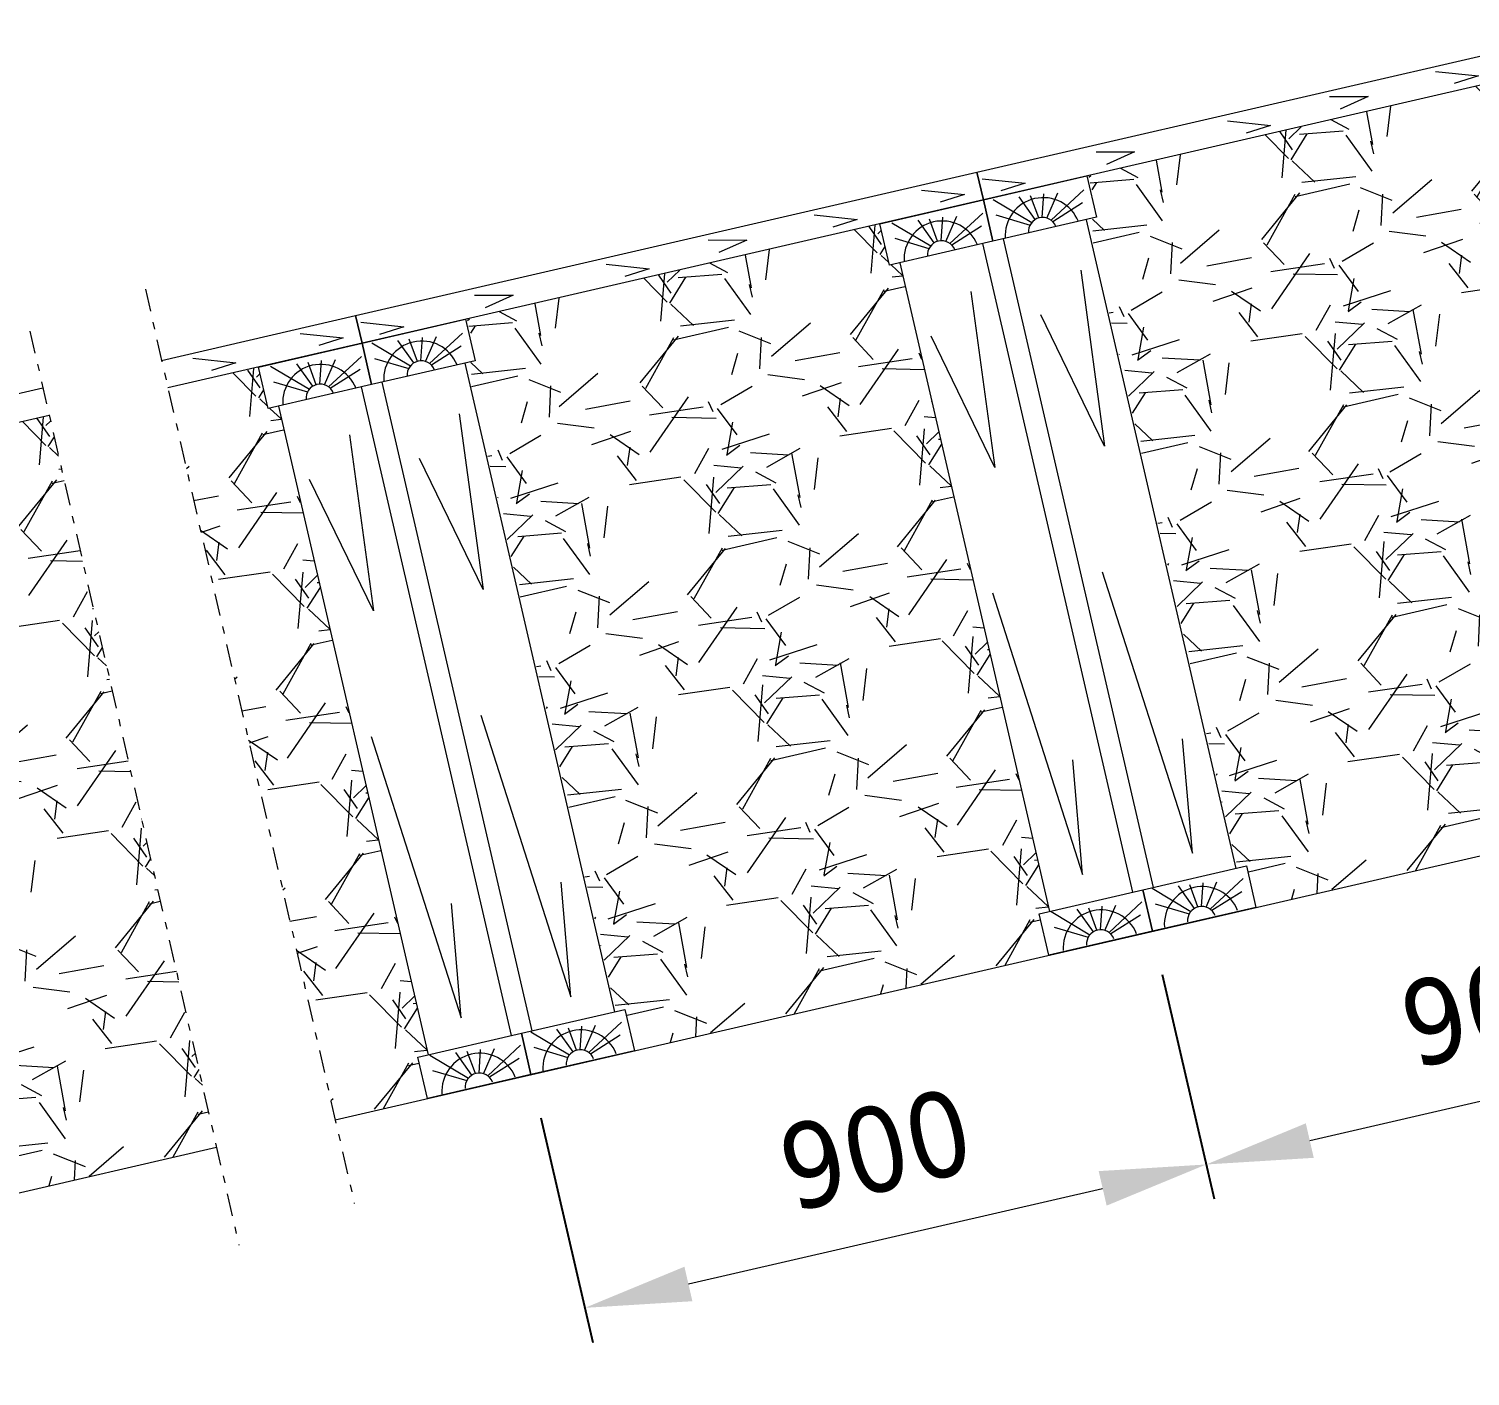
# Model space of a CAD drawing. Header units: millimetres. Extents: x 1757 to 4342, y -1901 to 53.
# Drawn here: x 3779.98 to 3800.32, y -514.56 to -495.54 of the extents above; entities that cross this region are included whole.
import ezdxf

# ---------------------------------------------------------------- set-up
doc = ezdxf.new("R2010")
doc.units = ezdxf.units.MM
doc.header["$LTSCALE"] = 0.1
doc.linetypes.add('штрихпунктирная2', pattern=[12.7, 6.35, -3.175, 0, -3.175])
doc.styles.add('стиль', font='TAHOMA.TTF')
doc.dimstyles.new('Копия DIN', dxfattribs={"dimtxt": 2, "dimasz": 2.5, "dimexe": 0.5, "dimexo": 0.625, "dimtad": 0, "dimdec": 0, "dimlfac": 100, "dimzin": 4, "dimdsep": 46, "dimtxsty": 'стиль', "dimcen": 2.5, "dimclre": 256, "dimclrt": 256, "dimadec": 0, "dimazin": 2, "dimtfac": 1, "dimtdec": 0, "dimtmove": 0, "dimatfit": 3, "dimfxl": 1.25, "dimtvp": 1, "dimtolj": 1, "dimtzin": 0, "dimlwd": 0, "dimarcsym": 0})

# ---------------------------------------------------------------- blocks, each defined once
blk = doc.blocks.new('*D405')
at = {"linetype": 'ByBlock', "lineweight": -2}
for p, q in [((3804.744404351215, -506.8657651309022), (3805.476478872508, -510.0367282580612)), ((3795.975073768148, -508.8903246199966), (3796.707148289442, -512.061287747156))]:
    blk.add_line(p, q, dxfattribs=at)
at = {"color": 0, "linetype": 'ByBlock', "lineweight": 0}
blk.add_line((3798.056227859447, -511.2366761332477), (3803.902448248159, -509.8869698071845), dxfattribs=at)
at = {"color": 0, "lineweight": 0}
for points in [[(3803.846210484573, -509.6433772909883), (3803.958686011745, -510.1305623233808), (3805.364003345337, -509.5495432256687)], [(3797.999990095861, -510.9930836170514), (3798.112465623033, -511.4802686494439), (3796.59467276227, -511.5741027147635)]]:
    blk.add_solid(points, dxfattribs=at)
at = {"layer": 'Defpoints', "color": 0, "lineweight": 0}
for p in [(3804.60380994225, -506.2567838404113), (3795.834479359184, -508.2813433295057), (3805.364003345337, -509.5495432256687)]:
    blk.add_point(p, dxfattribs=at)
at = {"lineweight": 0, "insert": (3800.698338079942, -509.344678362761), "char_height": 1.2, "attachment_point": 5, "rotation": 13.000000000000274, "style": 'стиль'}
blk.add_mtext('\\A1;900', dxfattribs=at)
blk = doc.blocks.new('223')
at = {"color": 7, "lineweight": 15}
for points in [[(3696.820343833757, -1073.215251530896), (3696.820984077176, -1073.615251530896), (3687.820984077176, -1073.615251530896), (3687.820632248237, -1073.215251530896), (3696.820343833757, -1073.215251530896)], [(3687.870451148361, -1073.322821691869), (3688.446153862564, -1073.520907086582), (3688.087514424971, -1073.54921320907)], [(3689.52205326575, -1073.313386317707), (3690.050576532691, -1073.4360117042), (3689.625866959328, -1073.520907086582)], [(3691.428500036754, -1073.303950943544), (3692.004202750957, -1073.502036338258), (3691.645563313365, -1073.530342460745)], [(3692.910218324802, -1073.29452706192), (3693.438741591743, -1073.417152448414), (3693.01403201838, -1073.502047830796)], [(3694.44665705773, -1073.285091687758), (3695.022359771932, -1073.483177082471), (3694.66372033434, -1073.511483204959)], [(3696.002911849634, -1073.285091687758), (3696.578614563836, -1073.483177082471), (3696.219975126244, -1073.511483204959)]]:
    blk.add_lwpolyline(points, dxfattribs=at)
blk = doc.blocks.new('*D402')
at = {"linetype": 'ByBlock', "lineweight": -2}
for p, q in [((3826.607603982076, -501.8162463849882), (3828.756116674037, -511.1224772758131)), ((3752.128420852812, -519.0131220654713), (3754.276494867881, -528.3174528379169))]:
    blk.add_line(p, q, dxfattribs=at)
at = {"color": 0, "linetype": 'ByBlock', "lineweight": 0}
blk.add_line((3827.182086049687, -510.9727188249362), (3755.625574437887, -527.4928412240083), dxfattribs=at)
at = {"color": 0, "lineweight": 15}
for points in [[(3827.125848286102, -510.72912630874), (3827.238323813273, -511.2163113411327), (3828.643641146866, -510.6352922434204)], [(3755.569336674301, -527.2492487078121), (3755.681812201472, -527.7364337402048), (3754.164019340709, -527.8302678055242)]]:
    blk.add_solid(points, dxfattribs=at)
at = {"layer": 'Defpoints', "color": 0, "lineweight": 15}
for p in [(3826.467009573111, -501.2072650944973), (3751.987826443848, -518.4041407749804), (3754.164019340709, -527.8302678055242)]:
    blk.add_point(p, dxfattribs=at)
at = {"lineweight": 0, "insert": (3791.122830269926, -518.0156354170174), "char_height": 1.2, "attachment_point": 5, "rotation": 13.000000000000274, "style": 'стиль'}
blk.add_mtext('\\A1;15000', dxfattribs=at)
blk = doc.blocks.new('*D408')
at = {"linetype": 'ByBlock', "lineweight": -2}
for p, q in [((3795.975073768148, -508.8903246199968), (3796.707148289442, -512.0612877471553)), ((3787.205743185081, -510.9148841090914), (3787.937817706375, -514.0858472362502))]:
    blk.add_line(p, q, dxfattribs=at)
at = {"color": 0, "linetype": 'ByBlock', "lineweight": 0}
blk.add_line((3789.28689727638, -513.2612356223418), (3795.133117665092, -511.9115292962787), dxfattribs=at)
at = {"color": 0, "lineweight": 0}
for points in [[(3795.076879901505, -511.6679367800824), (3795.189355428678, -512.1551218124749), (3796.59467276227, -511.5741027147628)], [(3789.230659512794, -513.0176431061456), (3789.343135039966, -513.5048281385381), (3787.825342179202, -513.5986622038577)]]:
    blk.add_solid(points, dxfattribs=at)
at = {"layer": 'Defpoints', "color": 0, "lineweight": 0}
for p in [(3795.834479359184, -508.2813433295059), (3787.065148776117, -510.3059028186005), (3796.59467276227, -511.5741027147628)]:
    blk.add_point(p, dxfattribs=at)
at = {"lineweight": 0, "insert": (3791.929007496875, -511.3692378518551), "char_height": 1.2, "attachment_point": 5, "rotation": 13.000000000000274, "style": 'стиль'}
blk.add_mtext('\\A1;900', dxfattribs=at)

msp = doc.modelspace()

# ---------------------------------------------------------------- hatches: boundary and pattern name
at = {"lineweight": 0}
h = msp.add_hatch(dxfattribs=at)
h.set_pattern_fill('GRAVEL', scale=0.12, angle=13, style=0)
h.set_pattern_definition([(241.0128, (12.70539047411785, -265.8227715759433), (-17.58819494249036, -32.21416363058341), [0.4100652, -40.5966]), (197.9697, (12.5066663593102, -266.1814681449174), (34.95297116549519, 11.19768207267192), [0.7036859999999999, -69.6648]), (145.5104, (11.83730698536601, -266.3985654312039), (37.24094428247516, -25.81220829623099), [0.4961783999999999, -49.12164]), (280.2737000000001, (10.85046650536424, -267.40843923789), (-10.74314479849951, 60.08322787251495), [0.640806, -63.43968]), (305.8337, (10.96475437665413, -268.0389705370941), (-23.07725638678619, 32.21031595157609), [0.6283608, -62.20776]), (10.27370000000003, (11.33261842784304, -268.5483956639213), (-60.08322787251495, -10.7431447984995), [0.6408059999999993, -63.43967999999995]), (50.6942, (11.96314972704704, -268.4341077926315), (-31.75196181481455, -38.61223930807346), [0.8474327999999999, -83.89572000000001]), (85.2553, (12.49996267937058, -267.7783850208616), (5.704879012209489, 70.13694330911872), [0.800064, -79.20636]), (134.4296, (12.56614037255804, -266.981062966404), (-32.67249587382036, 33.12318611124353), [0.6429756, -63.6546]), (188.2364, (12.11603643078161, -266.5219061635606), (33.35429824975815, 4.572300939786578), [0.7340555999999997, -35.96867999999998]), (235.3974, (11.38955222471714, -266.627064759685), (-28.09641142421381, -40.89644704212396), [0.9492936, -93.98016]), (151.8141, (13.79750417139167, -266.7593437319609), (-24.90304501330312, 13.01969969616186), [0.324006, -32.07671999999999]), (184.4692, (13.51191821783959, -266.6063042000295), (39.97968559453464, 2.973672089783056), [0.6164183999999997, -61.02551999999999]), (238, (12.89737270193746, -266.6543379640336), (0.6856503462908407, -2.969877933153356), [0.4310508, -3.879468]), (216.1986, (12.6072030072778, -266.3459479260925), (13.47814222086082, 9.368051587626155), [0.2321292, -22.98071999999999]), (304.8014, (12.41988093466443, -266.4830398817713), (-5.02683580692459, 8.223994317254894), [0.3282791999999999, -16.08576]), (43.96380000000001, (12.60724121432713, -266.7526018449722), (7.538327769717316, 7.996714812762255), [0.5331839999999998, -17.23955999999999]), (174.5651, (12.99101463471925, -266.3824650267544), (6.625412419377722, -1.598573287552151), [0.3855444, -9.253079999999999]), (29.38950000000002, (10.69735055933461, -266.8807173536826), (27.64186779806208, 15.76613325918954), [0.5401056000000001, -53.47056]), (83.3462, (11.16794761142182, -266.6156627174905), (-4.337338442745307, -35.41122894575053), [0.4531188, -44.85863999999999]), (306.1986, (12.85388447199148, -265.7884890352613), (-9.368051587626155, 13.47814222086083), [0.4642559999999997, -22.74863999999998]), (356.6105, (13.12806838334882, -266.163133180488), (-31.75576412274719, 2.053109420490301), [0.5401055999999997, -53.47055999999998]), (352.444, (11.12245406379134, -268.7220429273111), (-16.22071818296562, 2.511494384145234), [0.520842, -25.52124]), (307.7751, (11.6387739058041, -268.7905315945766), (-22.39152062980837, 29.2404182836118), [0.4364063999999998, -43.20431999999997]), (79.80140000000002, (13.56923408520606, -268.7515124845903), (2.511520330436808, 16.22075750093006), [0.4642559999999999, -22.74864]), (30.354, (13.65143576874425, -268.2945902417267), (-35.86584241260537, -20.79296297022307), [0.5109395999999999, -50.58287999999999]), (82.44400000000002, (12.11399290604822, -269.0874813832739), (-2.511494384145243, -16.22071818296562), [0.2604216, -25.78176]), (114.3098999999999, (13.39104128775807, -268.7926515334086), (-5.712459769435964, 11.19383435435863), [0.155418, -15.3864]), (178.9638, (13.32705994750131, -268.6510140436718), (9.595295760355823, -0.912920931238967), [0.6283607999999994, -11.93885999999999]), (199.0090000000001, (12.69880141532622, -268.6396502085265), (29.01310656745176, 9.826371047746605), [0.5823204, -57.64968]), (316.6901, (12.66894978755454, -267.0198910411441), (-4.341181280596862, 5.254103135894768), [0.4395888, -10.550136]), (6.157199999999976, (12.98881828178855, -267.3214245709488), (51.85928792457701, 5.716282134958152), [0.7674683999999999, -75.97919999999999]), (73.94540000000002, (13.75185779556432, -267.2391082662627), (-7.079947942851582, -23.53170701369902), [0.3138096, -31.06728]), (103, (13.83864322021009, -266.9375365294088), (-3.655530771105497, 2.284229143825296), [0.1828799999999998, -2.865119999999997]), (133.2564, (12.61883429176805, -268.5642668260754), (16.67904792711359, -18.04655177516438), [0.4234403999999999, -41.92068]), (61.01279999999999, (12.3286645971084, -268.2558767881344), (17.58819494249036, 32.21416363058342), [0.8201316, -40.18656]), (13, (12.72611282672415, -267.5384836501861), (2.284229143825296, 3.655530771105497), [0.79248, -2.25552]), (338.3048000000001, (13.49828161566529, -267.3602144386397), (-34.4983042691495, 13.93266542230372), [0.4819319999999997, -47.71115999999996]), (267.0546, (13.9460745833635, -267.5383690290383), (-0.2272777458141597, -12.56520069209301), [0.4437948, -21.74604]), (220.646, (13.92327049897449, -267.9815782556291), (-49.5711869233747, -42.72617913639834), [0.7225739999999999, -71.535]), (188.4261, (13.37501729740688, -268.4522517218147), (-39.29409583524728, -5.943597041274939), [0.7644347999999997, -75.67895999999998]), (188.4261, (13.37501729740688, -268.4522517218147), (-39.29409583524728, -5.943597041274939), [0.7644347999999997, -75.67895999999998])])
h.paths.add_polyline_path([(3794.935406332724, -497.615361447164), (3795.072317481289, -498.2083887840967), (3794.923146735669, -498.2428275643068), (3797.032548156685, -507.3796489286168), (3797.17022291764, -507.3478642055915), (3797.306403514439, -507.9377271751754), (3803.137487169127, -506.591515439516), (3803.002107204628, -506.005120389429), (3803.148737679458, -505.9712680769411), (3801.036376238139, -496.8216254561038), (3800.889011747387, -496.8556472295198), (3800.754259986823, -496.2719732296179)])
h = msp.add_hatch(dxfattribs=at)
h.set_pattern_fill('GRAVEL', scale=0.12, angle=13, style=0)
h.set_pattern_definition([(241.0128, (3.936059891050718, -267.847331065038), (-17.58819494249036, -32.21416363058341), [0.4100652, -40.5966]), (197.9697, (3.737335776243071, -268.2060276340122), (34.95297116549519, 11.19768207267192), [0.7036859999999999, -69.6648]), (145.5104, (3.067976402298882, -268.4231249202987), (37.24094428247516, -25.81220829623099), [0.4961783999999999, -49.12164]), (280.2737000000001, (2.081135922297108, -269.4329987269847), (-10.74314479849951, 60.08322787251495), [0.640806, -63.43968]), (305.8337, (2.195423793586997, -270.0635300261889), (-23.07725638678619, 32.21031595157609), [0.6283608, -62.20776]), (10.27370000000003, (2.563287844775914, -270.5729551530161), (-60.08322787251495, -10.7431447984995), [0.6408059999999993, -63.43967999999995]), (50.6942, (3.193819143979908, -270.4586672817263), (-31.75196181481455, -38.61223930807346), [0.8474327999999999, -83.89572000000001]), (85.2553, (3.730632096303452, -269.8029445099563), (5.704879012209489, 70.13694330911872), [0.800064, -79.20636]), (134.4296, (3.796809789490908, -269.0056224554988), (-32.67249587382036, 33.12318611124353), [0.6429756, -63.6546]), (188.2364, (3.346705847714475, -268.5464656526555), (33.35429824975815, 4.572300939786578), [0.7340555999999997, -35.96867999999998]), (235.3974, (2.620221641650005, -268.6516242487797), (-28.09641142421381, -40.89644704212396), [0.9492936, -93.98016]), (151.8141, (5.028173588324535, -268.7839032210557), (-24.90304501330312, 13.01969969616186), [0.324006, -32.07671999999999]), (184.4692, (4.742587634772462, -268.6308636891243), (39.97968559453464, 2.973672089783056), [0.6164183999999997, -61.02551999999999]), (238, (4.128042118870326, -268.6788974531283), (0.6856503462908407, -2.969877933153356), [0.4310508, -3.879468]), (216.1986, (3.837872424210673, -268.3705074151874), (13.47814222086082, 9.368051587626155), [0.2321292, -22.98071999999999]), (304.8014, (3.650550351597303, -268.507599370866), (-5.02683580692459, 8.223994317254894), [0.3282791999999999, -16.08576]), (43.96380000000001, (3.837910631260002, -268.777161334067), (7.538327769717316, 7.996714812762255), [0.5331839999999998, -17.23955999999999]), (174.5651, (4.221684051652119, -268.4070245158491), (6.625412419377722, -1.598573287552151), [0.3855444, -9.253079999999999]), (29.38950000000002, (1.928019976267478, -268.9052768427773), (27.64186779806208, 15.76613325918954), [0.5401056000000001, -53.47056]), (83.3462, (2.398617028354693, -268.6402222065852), (-4.337338442745307, -35.41122894575053), [0.4531188, -44.85863999999999]), (306.1986, (4.084553888924347, -267.8130485243561), (-9.368051587626155, 13.47814222086083), [0.4642559999999997, -22.74863999999998]), (356.6105, (4.358737800281688, -268.1876926695828), (-31.75576412274719, 2.053109420490301), [0.5401055999999997, -53.47055999999998]), (352.444, (2.353123480724207, -270.7466024164059), (-16.22071818296562, 2.511494384145234), [0.520842, -25.52124]), (307.7751, (2.86944332273697, -270.8150910836714), (-22.39152062980837, 29.2404182836118), [0.4364063999999998, -43.20431999999997]), (79.80140000000002, (4.799903502138932, -270.776071973685), (2.511520330436808, 16.22075750093006), [0.4642559999999999, -22.74864]), (30.354, (4.882105185677119, -270.3191497308214), (-35.86584241260537, -20.79296297022307), [0.5109395999999999, -50.58287999999999]), (82.44400000000002, (3.344662322981094, -271.1120408723687), (-2.511494384145243, -16.22071818296562), [0.2604216, -25.78176]), (114.3098999999999, (4.62171070469094, -270.8172110225034), (-5.712459769435964, 11.19383435435863), [0.155418, -15.3864]), (178.9638, (4.557729364434181, -270.6755735327666), (9.595295760355823, -0.912920931238967), [0.6283607999999994, -11.93885999999999]), (199.0090000000001, (3.929470832259085, -270.6642096976213), (29.01310656745176, 9.826371047746605), [0.5823204, -57.64968]), (316.6901, (3.899619204487408, -269.0444505302389), (-4.341181280596862, 5.254103135894768), [0.4395888, -10.550136]), (6.157199999999976, (4.219487698721423, -269.3459840600435), (51.85928792457701, 5.716282134958152), [0.7674683999999999, -75.97919999999999]), (73.94540000000002, (4.982527212497189, -269.2636677553575), (-7.079947942851582, -23.53170701369902), [0.3138096, -31.06728]), (103, (5.069312637142957, -268.9620960185036), (-3.655530771105497, 2.284229143825296), [0.1828799999999998, -2.865119999999997]), (133.2564, (3.849503708700922, -270.5888263151702), (16.67904792711359, -18.04655177516438), [0.4234403999999999, -41.92068]), (61.01279999999999, (3.559334014041269, -270.2804362772291), (17.58819494249036, 32.21416363058342), [0.8201316, -40.18656]), (13, (3.956782243657017, -269.5630431392808), (2.284229143825296, 3.655530771105497), [0.79248, -2.25552]), (338.3048000000001, (4.728951032598161, -269.3847739277344), (-34.4983042691495, 13.93266542230372), [0.4819319999999997, -47.71115999999996]), (267.0546, (5.176744000296367, -269.562928518133), (-0.2272777458141597, -12.56520069209301), [0.4437948, -21.74604]), (220.646, (5.153939915907358, -270.0061377447238), (-49.5711869233747, -42.72617913639834), [0.7225739999999999, -71.535]), (188.4261, (4.605686714339754, -270.4768112109094), (-39.29409583524728, -5.943597041274939), [0.7644347999999997, -75.67895999999998]), (188.4261, (4.605686714339754, -270.4768112109094), (-39.29409583524728, -5.943597041274939), [0.7644347999999997, -75.67895999999998])])
h.paths.add_polyline_path([(3786.166075749657, -499.6399209362588), (3786.302986898222, -500.2329482731915), (3786.153816152602, -500.2673870534016), (3788.263217573618, -509.4042084177114), (3788.400892334573, -509.3724236946863), (3788.537072931372, -509.9622866642702), (3794.36815658606, -508.6160749286108), (3794.232776621561, -508.0296798785238), (3794.37940709639, -507.9958275660359), (3792.267045655072, -498.8461849451986), (3792.11968116432, -498.8802067186147), (3791.984929403756, -498.2965327187125)])
h = msp.add_hatch(dxfattribs=at)
h.set_pattern_fill('GRAVEL', scale=0.12, angle=13, style=0)
h.set_pattern_definition([(241.0128, (-4.833270692016413, -269.8718905541328), (-17.58819494249036, -32.21416363058341), [0.4100652, -40.5966]), (197.9697, (-5.031994806824059, -270.2305871231069), (34.95297116549519, 11.19768207267192), [0.7036859999999999, -69.6648]), (145.5104, (-5.701354180768249, -270.4476844093936), (37.24094428247516, -25.81220829623099), [0.4961783999999999, -49.12164]), (280.2737000000001, (-6.688194660770023, -271.4575582160795), (-10.74314479849951, 60.08322787251495), [0.640806, -63.43968]), (305.8337, (-6.573906789480134, -272.0880895152836), (-23.07725638678619, 32.21031595157609), [0.6283608, -62.20776]), (10.27370000000003, (-6.206042738291217, -272.5975146421108), (-60.08322787251495, -10.7431447984995), [0.6408059999999993, -63.43967999999995]), (50.6942, (-5.575511439087222, -272.4832267708211), (-31.75196181481455, -38.61223930807346), [0.8474327999999999, -83.89572000000001]), (85.2553, (-5.038698486763678, -271.8275039990511), (5.704879012209489, 70.13694330911872), [0.800064, -79.20636]), (134.4296, (-4.972520793576223, -271.0301819445936), (-32.67249587382036, 33.12318611124353), [0.6429756, -63.6546]), (188.2364, (-5.422624735352656, -270.5710251417503), (33.35429824975815, 4.572300939786578), [0.7340555999999997, -35.96867999999998]), (235.3974, (-6.149108941417126, -270.6761837378746), (-28.09641142421381, -40.89644704212396), [0.9492936, -93.98016]), (151.8141, (-3.741156994742596, -270.8084627101505), (-24.90304501330312, 13.01969969616186), [0.324006, -32.07671999999999]), (184.4692, (-4.026742948294668, -270.6554231782191), (39.97968559453464, 2.973672089783056), [0.6164183999999997, -61.02551999999999]), (238, (-4.641288464196805, -270.7034569422232), (0.6856503462908407, -2.969877933153356), [0.4310508, -3.879468]), (216.1986, (-4.931458158856458, -270.3950669042821), (13.47814222086082, 9.368051587626155), [0.2321292, -22.98071999999999]), (304.8014, (-5.118780231469827, -270.5321588599609), (-5.02683580692459, 8.223994317254894), [0.3282791999999999, -16.08576]), (43.96380000000001, (-4.931419951807129, -270.8017208231619), (7.538327769717316, 7.996714812762255), [0.5331839999999998, -17.23955999999999]), (174.5651, (-4.547646531415012, -270.4315840049439), (6.625412419377722, -1.598573287552151), [0.3855444, -9.253079999999999]), (29.38950000000002, (-6.841310606799652, -270.9298363318721), (27.64186779806208, 15.76613325918954), [0.5401056000000001, -53.47056]), (83.3462, (-6.370713554712438, -270.6647816956801), (-4.337338442745307, -35.41122894575053), [0.4531188, -44.85863999999999]), (306.1986, (-4.684776694142784, -269.8376080134508), (-9.368051587626155, 13.47814222086083), [0.4642559999999997, -22.74863999999998]), (356.6105, (-4.410592782785443, -270.2122521586776), (-31.75576412274719, 2.053109420490301), [0.5401055999999997, -53.47055999999998]), (352.444, (-6.416207102342923, -272.7711619055007), (-16.22071818296562, 2.511494384145234), [0.520842, -25.52124]), (307.7751, (-5.899887260330161, -272.8396505727662), (-22.39152062980837, 29.2404182836118), [0.4364063999999998, -43.20431999999997]), (79.80140000000002, (-3.969427080928199, -272.8006314627798), (2.511520330436808, 16.22075750093006), [0.4642559999999999, -22.74864]), (30.354, (-3.887225397390011, -272.3437092199163), (-35.86584241260537, -20.79296297022307), [0.5109395999999999, -50.58287999999999]), (82.44400000000002, (-5.424668260086037, -273.1366003614635), (-2.511494384145243, -16.22071818296562), [0.2604216, -25.78176]), (114.3098999999999, (-4.14761987837619, -272.8417705115983), (-5.712459769435964, 11.19383435435863), [0.155418, -15.3864]), (178.9638, (-4.21160121863295, -272.7001330218613), (9.595295760355823, -0.912920931238967), [0.6283607999999994, -11.93885999999999]), (199.0090000000001, (-4.839859750808046, -272.6887691867162), (29.01310656745176, 9.826371047746605), [0.5823204, -57.64968]), (316.6901, (-4.869711378579723, -271.0690100193337), (-4.341181280596862, 5.254103135894768), [0.4395888, -10.550136]), (6.157199999999976, (-4.549842884345708, -271.3705435491383), (51.85928792457701, 5.716282134958152), [0.7674683999999999, -75.97919999999999]), (73.94540000000002, (-3.786803370569942, -271.2882272444523), (-7.079947942851582, -23.53170701369902), [0.3138096, -31.06728]), (103, (-3.700017945924174, -270.9866555075984), (-3.655530771105497, 2.284229143825296), [0.1828799999999998, -2.865119999999997]), (133.2564, (-4.919826874366208, -272.6133858042649), (16.67904792711359, -18.04655177516438), [0.4234403999999999, -41.92068]), (61.01279999999999, (-5.209996569025861, -272.3049957663239), (17.58819494249036, 32.21416363058342), [0.8201316, -40.18656]), (13, (-4.812548339410114, -271.5876026283756), (2.284229143825296, 3.655530771105497), [0.79248, -2.25552]), (338.3048000000001, (-4.04037955046897, -271.4093334168292), (-34.4983042691495, 13.93266542230372), [0.4819319999999997, -47.71115999999996]), (267.0546, (-3.592586582770764, -271.5874880072279), (-0.2272777458141597, -12.56520069209301), [0.4437948, -21.74604]), (220.646, (-3.615390667159772, -272.0306972338186), (-49.5711869233747, -42.72617913639834), [0.7225739999999999, -71.535]), (188.4261, (-4.163643868727377, -272.5013707000043), (-39.29409583524728, -5.943597041274939), [0.7644347999999997, -75.67895999999998]), (188.4261, (-4.163643868727377, -272.5013707000043), (-39.29409583524728, -5.943597041274939), [0.7644347999999997, -75.67895999999998])])
h.paths.add_polyline_path([(3781.942756928123, -500.6149509131329), (3784.301708317078, -510.9400976315295), (3785.598826002993, -510.6406344177057), (3785.463446038494, -510.0542393676186), (3785.610076513323, -510.0203870551308), (3783.497715072005, -500.8707444342934), (3783.350350581253, -500.9047662077095), (3783.215598820689, -500.3210922078073)])
h.paths.add_polyline_path([(3782.626337710518, -511.3268874129309), (3780.267386321563, -501.0017406945346), (3777.396745166589, -501.6644804253536), (3777.533656315155, -502.2575077622863), (3777.384485569535, -502.2919465424965), (3779.493886990551, -511.4287679068062), (3779.631561751506, -511.3969831837811), (3779.767742348305, -511.986846153365)])

# ---------------------------------------------------------------- linework, layer by layer
at = {"color": 7, "lineweight": 15}
for p, q in [((3794.900368403204, -498.23395875829), (3797.014908314036, -507.3930373672714)), ((3793.731124325462, -498.5039000235023), (3795.845664236293, -507.6629786324839)), ((3793.438813306027, -498.5713853398055), (3795.553353216858, -507.7304639487869)), ((3792.269569228284, -498.8413266050185), (3794.384109139116, -508.0004052139999)), ((3786.131037820137, -500.2585182473846), (3788.245577730969, -509.417596856366)), ((3784.669482722959, -500.5959448288999), (3786.784022633791, -509.7550234378817)), ((3784.961793742395, -500.5284595125971), (3787.076333653226, -509.6875381215788)), ((3783.500238645217, -500.8658860941131), (3785.614778556049, -510.0249647030945))]:
    msp.add_line(p, q, dxfattribs=at)
at = {"color": 7, "linetype": 'штрихпунктирная2', "lineweight": 15, "ltscale": 0.5}
for p, q in [((3781.623092888901, -499.2157791790258), (3784.571964567177, -512.1230111272874)), ((3779.994570544462, -499.8076241311982), (3782.943442222738, -512.7148560794598))]:
    msp.add_line(p, q, dxfattribs=at)
at = {"color": 7, "lineweight": 0}
for p, q in [((3784.302532056216, -510.9437031434974), (3826.55144928449, -501.1897720459925)), ((3731.628336487782, -523.1044993933758), (3782.627161449657, -511.3304929248989))]:
    msp.add_line(p, q, dxfattribs=at)
at = {"color": 7, "lineweight": 15}
for points in [[(3794.911553280314, -497.6155940612674), (3795.046523912922, -498.2002161001382), (3793.584968815744, -498.5376426816541), (3793.449998183138, -497.9530206427829), (3794.911553280314, -497.6155940612674)], [(3793.449998183138, -497.9530206427829), (3793.584968815744, -498.5376426816541), (3792.123413718567, -498.8750692631698), (3791.988443085959, -498.2904472242989), (3793.449998183138, -497.9530206427829)], [(3793.58603136102, -497.9470850688998), (3794.132881616873, -498.2729663949218)], [(3794.182358962308, -498.2309116021207), (3793.955709387415, -497.9130406223761)], [(3794.230592582828, -498.2099533726881), (3794.116425757901, -497.8962588331646)], [(3794.281271804894, -498.2023015027017), (3794.30449822257, -497.8705059143819)], [(3794.346001290055, -498.2115895112739), (3794.49970527244, -497.8563424507232)], [(3794.868117971043, -497.8103526694046), (3794.404229601481, -498.241197012794)], [(3793.441990275416, -498.139600190808), (3792.978101905855, -498.5704445341975)], [(3794.849649359276, -497.9951482983762), (3794.42852823267, -498.2622809343151)], [(3792.159903665393, -498.2763325903032), (3792.706753921245, -498.6022139163255)], [(3792.756231266681, -498.5601591235244), (3792.529581691789, -498.2422881437795)], [(3792.804464887202, -498.5392008940913), (3792.690298062274, -498.2255063545678)], [(3792.855144109268, -498.5315490241054), (3792.878370526942, -498.1997534357853)], [(3792.919873594427, -498.5408370326778), (3793.073577576813, -498.1855899721266)], [(3793.423521663649, -498.3243958197794), (3793.002400537043, -498.5915284557185)], [(3793.626906568011, -498.1676010601103), (3794.10838083037, -498.3092532570676)], [(3792.200778872383, -498.4968485815137), (3792.682253134743, -498.6385007784705)], [(3794.822733364173, -498.9489103216871), (3795.160368462884, -501.4318684726717), (3794.261360578209, -499.5789213035979)], [(3793.27195534306, -499.24806759412), (3793.60959044177, -501.7310257451044), (3792.710582557095, -499.8780785760313)], [(3781.852520989918, -500.2199875808661), (3784.590063344312, -499.5879761293775)], [(3784.590063344312, -499.5879761293775), (3784.680667600071, -499.9775801318596), (3781.941612301419, -500.6099408740522)], [(3786.142222697247, -499.6401535503622), (3786.277193329855, -500.224775589233), (3784.815638232677, -500.5622021707489), (3784.680667600071, -499.9775801318777), (3786.142222697247, -499.6401535503622)], [(3784.680667600071, -499.9775801318777), (3784.815638232677, -500.5622021707489), (3783.354083135499, -500.8996287522644), (3783.219112502892, -500.3150067133937), (3784.680667600071, -499.9775801318777)], [(3783.809292705906, -499.8399084742271), (3784.414799715231, -499.9034120205584), (3784.071719675288, -500.0116689785759)], [(3784.816700777953, -499.9716445579946), (3785.363551033805, -500.2975258840166)], [(3785.413028379241, -500.2554710912153), (3785.186378804348, -499.9376001114705)], [(3785.461261999762, -500.2345128617829), (3785.347095174834, -499.9208183222594)], [(3785.511941221827, -500.2268609917966), (3785.535167639503, -499.8950654034767)], [(3785.576670706988, -500.2361490003688), (3785.730374689373, -499.880901939818)], [(3786.098787387976, -499.8349121584992), (3785.634899018414, -500.2657565018889)], [(3782.292924623496, -500.1899896304938), (3782.898431632822, -500.2534931768251), (3782.555351592878, -500.3617501348423)], [(3784.672659692349, -500.1641596799026), (3784.208771322787, -500.5950040232923)], [(3784.857575984944, -500.1921605492051), (3785.339050247303, -500.3338127461624)], [(3786.080318776209, -500.0197077874708), (3785.659197649603, -500.2868404234099)], [(3783.390573082326, -500.3008920793981), (3783.937423338178, -500.6267734054201)], [(3783.986900683613, -500.5847186126192), (3783.760251108722, -500.2668476328739)], [(3784.035134304135, -500.5637603831861), (3783.920967479207, -500.2500658436626)], [(3784.085813526201, -500.5561085132002), (3784.109039943875, -500.2243129248799)], [(3784.15054301136, -500.5653965217724), (3784.304246993745, -500.2101494612215)], [(3784.654191080582, -500.3489553088742), (3784.233069953976, -500.6160879448136)], [(3783.431448289316, -500.5214080706086), (3783.912922551676, -500.6630602675656)], [(3780.266241694859, -500.9967306554537), (3775.911337017004, -502.0021396209544), (3775.82101378368, -501.612470739331), (3780.177150383357, -500.6067773622676)], [(3786.053402781105, -500.9734698107819), (3786.391037879816, -503.4564279617665), (3785.492029995142, -501.6034807926927)], [(3784.502624759993, -501.2726270832148), (3784.840259858703, -503.7555852341992), (3783.941251974028, -501.9026380651261)], [(3795.128054447026, -503.2054644339072), (3796.39911352804, -507.180192317253), (3796.26150539108, -505.563562064346)], [(3793.577276425912, -503.5046217063399), (3794.848335506928, -507.4793495896857), (3794.710727369968, -505.8627193367792)], [(3786.358723863958, -505.2300239230018), (3787.629782944973, -509.2047518063476), (3787.492174808013, -507.5881215534408)], [(3784.807945842845, -505.5291811954347), (3786.079004923861, -509.5039090787803), (3785.9413967869, -507.887278825874)], [(3797.161063823753, -507.35929470912), (3797.296034456361, -507.9439167479908), (3795.834479359183, -508.2813433295058), (3795.699508726576, -507.6967212906355), (3797.161063823753, -507.35929470912)], [(3795.699508726576, -507.6967212906355), (3795.834479359183, -508.2813433295058), (3794.372924262004, -508.6187699110222), (3794.237953629398, -508.0341478721513), (3795.699508726576, -507.6967212906355)], [(3795.831793366388, -507.6745490145344), (3796.37864362224, -508.000430340557)], [(3796.428120967676, -507.9583755477562), (3796.201471392783, -507.6405045680111)], [(3796.476354588196, -507.9374173183236), (3796.36218776327, -507.6237227787996)], [(3796.527033810263, -507.929765448337), (3796.550260227938, -507.5979698600171)], [(3796.591763295423, -507.9390534569094), (3796.745467277809, -507.5838063963582)], [(3797.113879976411, -507.5378166150398), (3796.649991606849, -507.9686609584293)], [(3797.095411364643, -507.7226122440117), (3796.674290238038, -507.9897448799501)], [(3795.100906114636, -508.2590129697404), (3795.124132532311, -507.9272173814205)], [(3795.165635599796, -508.2683009783131), (3795.319339582181, -507.9130539177619)], [(3795.687752280784, -507.8670641364432), (3795.223863911223, -508.2979084798325)], [(3795.872668573379, -507.8950650057451), (3796.354142835738, -508.0367172027028)], [(3794.405665670761, -508.0037965359385), (3794.952515926613, -508.3296778619605)], [(3795.001993272049, -508.2876230691594), (3794.775343697156, -507.9697520894146)], [(3795.050226892569, -508.266664839727), (3794.936060067642, -507.952970300203)], [(3795.669283669017, -508.0518597654144), (3795.248162542411, -508.3189924013535)], [(3794.446540877751, -508.2243125271492), (3794.928015140111, -508.365964724106)], [(3788.391733240686, -509.3838541982144), (3788.526703873294, -509.9684762370854), (3787.065148776116, -510.3059028186011), (3786.930178143509, -509.7212807797304), (3788.391733240686, -509.3838541982144)], [(3786.930178143509, -509.7212807797304), (3787.065148776116, -510.3059028186011), (3785.603593678937, -510.6433294001173), (3785.468623046331, -510.0587073612461), (3786.930178143509, -509.7212807797304)], [(3787.062462783321, -509.6991085036296), (3787.609313039173, -510.0249898296519)], [(3787.658790384608, -509.9829350368508), (3787.432140809716, -509.665064057106)], [(3787.70702400513, -509.9619768074182), (3787.592857180202, -509.6482822678944)], [(3787.757703227196, -509.9543249374318), (3787.78092964487, -509.6225293491119)], [(3787.822432712356, -509.9636129460042), (3787.976136694741, -509.6083658854531)], [(3788.344549393344, -509.5623761041351), (3787.880661023782, -509.9932204475241)], [(3788.326080781576, -509.7471717331063), (3787.904959654971, -510.0143043690449)], [(3786.331575531569, -510.2835724588352), (3786.354801949244, -509.9517768705153)], [(3786.396305016729, -510.2928604674076), (3786.550008999114, -509.9376134068565)], [(3786.918421697718, -509.8916236255383), (3786.454533328156, -510.3224679689273)], [(3787.103337990312, -509.9196244948401), (3787.58481225267, -510.0612766917974)], [(3785.636335087694, -510.0283560250331), (3786.183185343546, -510.3542373510553)], [(3786.232662688982, -510.3121825582542), (3786.006013114088, -509.9943115785094)], [(3786.280896309502, -510.2912243288218), (3786.166729484575, -509.9775297892978)], [(3786.89995308595, -510.0764192545097), (3786.478831959344, -510.3435518904483)], [(3785.677210294684, -510.248872016244), (3786.158684557043, -510.3905242132008)]]:
    msp.add_lwpolyline(points, dxfattribs=at)
for centre, radius, start, end in [((3794.293370959736, -498.4594333421038), 0.5367129526174379, 21.9125238700139, 184.0874761300073), ((3792.867243264109, -498.7886808635075), 0.5367129526174379, 21.9125238700139, 184.0874761300073), ((3794.285579071499, -498.4024821455049), 0.2002269769505321, 20.43413259689379, 185.5658674031199), ((3792.859451375872, -498.7317296669083), 0.2002269769505321, 20.43413259689379, 185.5658674031199), ((3785.524040376668, -500.4839928311986), 0.5367129526174379, 21.9125238700139, 184.0874761300073), ((3784.097912681042, -500.8132403526021), 0.5367129526174379, 21.9125238700139, 184.0874761300073), ((3785.516248488432, -500.4270416345997), 0.2002269769505321, 20.43413259689379, 185.5658674031199), ((3784.090120792805, -500.7562891560032), 0.2002269769505321, 20.43413259689379, 185.5658674031199), ((3796.539132965104, -508.186897287739), 0.5367129526174379, 21.9125238700139, 184.0874761300073), ((3795.113005269477, -508.5161448091425), 0.5367129526174379, 21.9125238700139, 184.0874761300073), ((3796.531341076868, -508.1299460911404), 0.2002269769505321, 20.43413259689379, 185.5658674031199), ((3795.10521338124, -508.4591936125438), 0.2002269769505321, 20.43413259689379, 185.5658674031199), ((3787.769802382037, -510.2114567768339), 0.5367129526174379, 21.9125238700139, 184.0874761300073), ((3787.762010493801, -510.1545055802352), 0.2002269769505321, 20.43413259689379, 185.5658674031199), ((3786.34367468641, -510.5407042982373), 0.5367129526174379, 21.9125238700139, 184.0874761300073), ((3786.335882798173, -510.4837531016386), 0.2002269769505321, 20.43413259689379, 185.5658674031199)]:
    msp.add_arc(centre, radius, start, end, dxfattribs=at)

# ---------------------------------------------------------------- block references
at = {"color": 7, "lineweight": 0, "rotation": 13.00000000000027}
for p in [(-41.36325578001924, -281.4336770537982), (-50.13258636308638, -283.4582365428929)]:
    msp.add_blockref('223', p, dxfattribs=at)

# ---------------------------------------------------------------- dimensions: what is measured, and where the dimension line sits
at = {"color": 7, "lineweight": 0}
dim = msp.add_linear_dim(base=(3754.164019340709, -527.8302678055242), p1=(3826.467009573111, -501.2072650944972), p2=(3751.987826443848, -518.4041407749804), angle=13.00000000000027, text='15000', dimstyle='Копия DIN', override={"dimtxt": 1.2, "dimasz": 1.5, "dimtix": 1}, dxfattribs=at)
dim.commit()
dim.dimension.update_dxf_attribs({"geometry": '*D402', "text_midpoint": (3791.122830269926, -518.0156354170174)})
for base, p1, p2, picture, middle in [((3805.364003345337, -509.5495432256687), (3795.834479359183, -508.2813433295058), (3804.60380994225, -506.2567838404115), '*D405', (3800.698338079942, -509.344678362761)), ((3796.59467276227, -511.5741027147628), (3787.065148776116, -510.3059028186005), (3795.834479359183, -508.2813433295062), '*D408', (3791.929007496875, -511.3692378518551))]:
    dim = msp.add_linear_dim(base=base, p1=p1, p2=p2, angle=13.00000000000027, dimstyle='Копия DIN', override={"dimtxt": 1.2, "dimasz": 1.5, "dimtix": 1}, dxfattribs=at)
    dim.commit()
    dim.dimension.update_dxf_attribs({"geometry": picture, "text_midpoint": middle})

doc.saveas('drawing.dxf')
